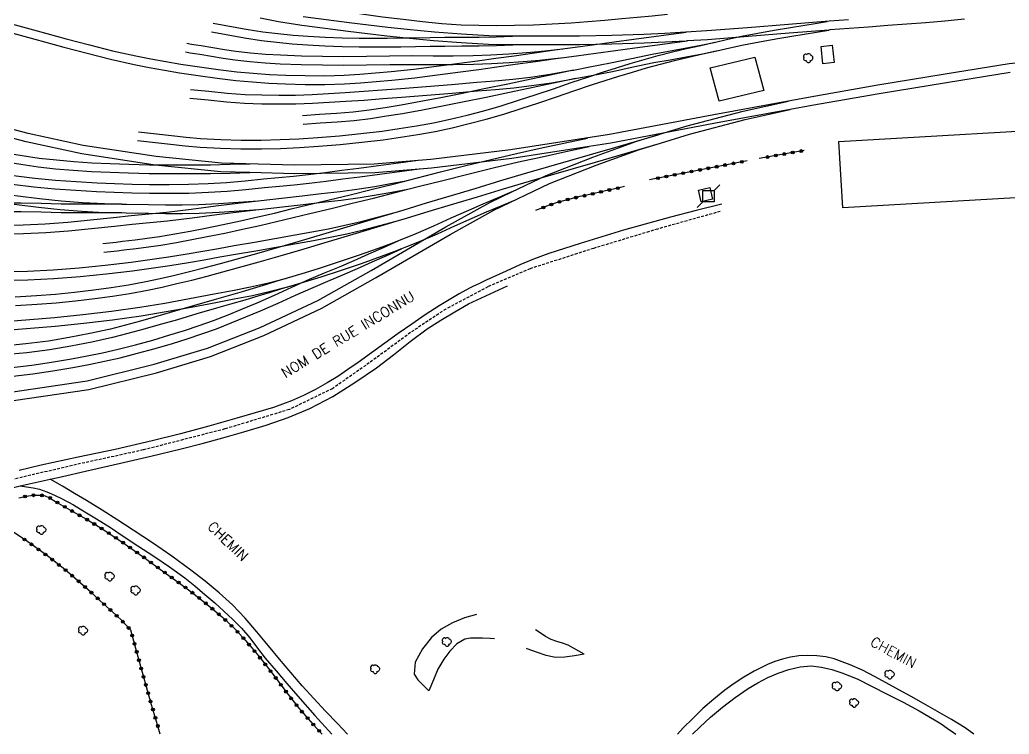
# Model space of a CAD drawing. Header units: millimetres. Extents: x 137000 to 138000, y 128000 to 128451.
# Drawn here: x 137492.8 to 137666.3, y 128000 to 128125.3 of the extents above; entities that cross this region are included whole.
import ezdxf

# ---------------------------------------------------------------- set-up
doc = ezdxf.new("R2010")
doc.units = ezdxf.units.MM
doc.linetypes.add('DASHED', pattern=[0.75, 0.5, -0.25])
doc.layers.get('0').update_dxf_attribs({"linetype": 'CONTINUOUS'})
for name, color, linetype in [('W0001', 6, 'DASHED'), ('W0008', 7, 'CONTINUOUS'), ('W0071', 7, 'CONTINUOUS'), ('W0104', 1, 'CONTINUOUS'), ('W0211', 2, 'CONTINUOUS'), ('W0214', 2, 'CONTINUOUS'), ('W0300', 7, 'CONTINUOUS'), ('W0323', 7, 'CONTINUOUS'), ('W0600', 7, 'CONTINUOUS'), ('W0700', 7, 'CONTINUOUS'), ('W0989', 7, 'CONTINUOUS')]:
    doc.layers.add(name, color=color, linetype=linetype)
doc.styles.get("Standard").update_dxf_attribs({"font": 'romans.shx', "width": 0.85})

# ---------------------------------------------------------------- blocks, each defined once
blk = doc.blocks.new('T600')
for p, q in [((0.999999, 0.999999), (1.999998, 1.999998)), ((-0.999999, 0.999999), (0.999999, 0.999999)), ((-0.999999, -0.999999), (-0.999999, 0.999999)), ((0.999999, 0.999999), (0.999999, -0.999999)), ((-0.999999, -0.999999), (-1.999998, -1.999998)), ((0.999999, -0.999999), (-0.999999, -0.999999))]:
    blk.add_line(p, q)
blk = doc.blocks.new('T300')
for p, q in [((-0.8, 0.51), (-0.86, 0.34)), ((-0.86, 0.34), (-0.86, 0.17)), ((-0.86, 0.17), (-0.74, 0.06)), ((-0.69, 0.63), (-0.8, 0.51)), ((-0.8, -0.06), (-0.74, 0.06)), ((-0.74, 0.06), (-0.69, 0.11)), ((-0.57, 0.69), (-0.69, 0.63)), ((-0.46, 0.69), (-0.57, 0.69)), ((-0.29, 0.63), (-0.46, 0.69)), ((-0.29, 0.63), (-0.17, 0.74)), ((-0.23, 0.57), (-0.29, 0.63)), ((-0.17, 0.74), (-0.06, 0.8)), ((-0.06, 0.8), (0.06, 0.8)), ((0.06, 0.8), (0.23, 0.74)), ((0.23, 0.74), (0.34, 0.63)), ((0.34, 0.63), (0.4, 0.51)), ((0.46, 0.46), (0.34, 0.46)), ((0.4, 0.51), (0.4, 0.46)), ((0.57, 0.4), (0.46, 0.46)), ((0.57, 0.4), (0.69, 0.29)), ((0.69, 0.29), (0.74, 0.17)), ((0.74, 0.06), (0.69, -0.17)), ((0.74, 0.17), (0.74, 0.06)), ((-0.8, -0.17), (-0.8, -0.06)), ((-0.8, -0.23), (-0.8, -0.17)), ((-0.74, -0.34), (-0.8, -0.23)), ((-0.69, -0.4), (-0.74, -0.34)), ((-0.51, -0.46), (-0.69, -0.4)), ((-0.4, -0.46), (-0.51, -0.46)), ((-0.4, -0.46), (-0.34, -0.46)), ((-0.34, -0.46), (-0.34, -0.4)), ((-0.34, -0.51), (-0.34, -0.46)), ((-0.29, -0.63), (-0.34, -0.51)), ((-0.17, -0.74), (-0.29, -0.63)), ((-0.06, -0.8), (-0.17, -0.74)), ((0.06, -0.8), (-0.06, -0.8)), ((0.17, -0.74), (0.06, -0.8)), ((0.23, -0.69), (0.17, -0.74)), ((0.29, -0.46), (0.23, -0.46)), ((0.29, -0.63), (0.23, -0.69)), ((0.46, -0.4), (0.29, -0.46)), ((0.34, -0.51), (0.29, -0.63)), ((0.34, -0.51), (0.34, -0.46)), ((0.57, -0.34), (0.46, -0.4)), ((0.63, -0.29), (0.57, -0.34)), ((0.69, -0.17), (0.63, -0.29))]:
    blk.add_line(p, q)
blk = doc.blocks.new('t323o')
at = {"color": 0, "linetype": 'Continuous'}
for radius in [0.25, 0.15]:
    blk.add_circle((0, 0), radius, dxfattribs=at)

msp = doc.modelspace()

# ---------------------------------------------------------------- linework, layer by layer
at = {"layer": 'W0001'}
msp.add_lwpolyline([(137615.66, 128091.67), (137604.66, 128088.58), (137593.45, 128085.19), (137582.3, 128081.62), (137574.9, 128078.46), (137567.51, 128074.56), (137561.32, 128070.42), (137554.09, 128065.11), (137547.61, 128060.59), (137540.07, 128056.94), (137528.75, 128053.52), (137514.45, 128049.84), (137502.01, 128047.13), (137487.67, 128043.74), (137475.16, 128040.27), (137464.04, 128036.61), (137454.14, 128032.56), (137445.05, 128027.51), (137437.9, 128021.51), (137432.16, 128014.29), (137428.17, 128007.96), (137424.74, 128000.14), (137424.72, 128000)], dxfattribs=at)
at = {"layer": 'W0008'}
for points in [[(137615.91, 128092.96), (137611.42, 128091.81), (137606.93, 128090.66), (137602.46, 128089.45), (137598.67, 128088.36), (137594.88, 128087.22), (137591.11, 128086.04), (137588.35, 128085.17), (137585.61, 128084.27), (137582.89, 128083.29), (137580.5, 128082.29), (137578.13, 128081.22), (137575.78, 128080.14), (137574.61, 128079.6), (137573.44, 128079.06), (137572.27, 128078.51), (137571.67, 128078.24)], [(137571.67, 128078.24), (137569.88, 128077.21), (137568.09, 128076.18), (137566.33, 128075.12), (137563.91, 128073.55), (137561.53, 128071.91), (137559.17, 128070.26), (137556.82, 128068.57), (137554.49, 128066.87), (137552.13, 128065.2), (137550.35, 128063.96), (137548.56, 128062.75), (137546.72, 128061.61), (137544.67, 128060.46), (137542.58, 128059.41), (137540.44, 128058.44), (137537.3, 128057.29), (137534.08, 128056.33), (137530.85, 128055.4), (137525.92, 128053.99), (137520.96, 128052.67), (137515.99, 128051.42), (137509.51, 128049.93), (137503.01, 128048.56), (137496.52, 128047.15), (137492.65, 128046.27)], [(137571.5, 128075.49), (137578.31, 128078.62)], [(137488.33, 128042.47), (137492.86, 128043.55), (137493.9, 128043.8), (137498.12, 128044.73), (137499.5, 128045.03), (137505.09, 128046.28), (137510.44, 128047.51), (137515.78, 128048.75), (137521.11, 128050.06), (137524.77, 128051), (137528.43, 128051.96), (137532.07, 128053.01), (137535.99, 128054.22), (137539.87, 128055.53), (137543.64, 128057.09), (137547.68, 128059.23), (137551.57, 128061.67), (137555.36, 128064.26), (137558.34, 128066.51), (137561.26, 128068.85), (137564.27, 128071.08), (137566.64, 128072.6), (137569.07, 128074.04), (137571.5, 128075.49)]]:
    msp.add_lwpolyline(points, dxfattribs=at)
at = {"layer": 'W0071'}
for points in [[(137550.28, 128000), (137548.49, 128001.87), (137546.41, 128004.06), (137544.34, 128006.27), (137542.31, 128008.51), (137540.32, 128010.83), (137538.36, 128013.18), (137536.39, 128015.51), (137534.35, 128017.95), (137532.29, 128020.36), (137530.12, 128022.66), (137527.76, 128024.8), (137525.3, 128026.82), (137522.78, 128028.78), (137519.47, 128031.21), (137516.08, 128033.54), (137512.66, 128035.8), (137509.96, 128037.56), (137507.24, 128039.28), (137504.5, 128040.96), (137502.38, 128042.23), (137500.25, 128043.48), (137498.12, 128044.73)], [(137492.86, 128043.55), (137493.98, 128043.37), (137495.11, 128043.2), (137496.22, 128042.95), (137497.55, 128042.5), (137498.85, 128041.94), (137500.12, 128041.35), (137502.2, 128040.24), (137504.22, 128039.02), (137506.23, 128037.77), (137508.67, 128036.22), (137511.1, 128034.63), (137513.51, 128033.03), (137516.29, 128031.2), (137519.05, 128029.35), (137521.73, 128027.4), (137523.51, 128025.99), (137525.26, 128024.52), (137526.97, 128023.02), (137528.58, 128021.58), (137530.17, 128020.11), (137531.68, 128018.57), (137533.11, 128016.87), (137534.47, 128015.11), (137535.85, 128013.36), (137537.73, 128011.11), (137539.65, 128008.88), (137541.58, 128006.66), (137544.55, 128003.3), (137547.54, 128000)], [(137660.13, 128000), (137658.6, 128001.09), (137656.2, 128002.57), (137653.75, 128003.98), (137651.29, 128005.37), (137649.13, 128006.6), (137646.97, 128007.81), (137644.78, 128009), (137642.71, 128010.12), (137640.62, 128011.21), (137638.47, 128012.17), (137637.06, 128012.71), (137635.62, 128013.2), (137634.16, 128013.55), (137632.59, 128013.76), (137631, 128013.82), (137629.42, 128013.73), (137628, 128013.52), (137626.58, 128013.18), (137625.2, 128012.75), (137623.97, 128012.25), (137622.76, 128011.66), (137621.58, 128011.04), (137619.82, 128010.01), (137618.11, 128008.89), (137616.45, 128007.7), (137614.5, 128006.15), (137612.62, 128004.5), (137610.82, 128002.78), (137609.16, 128001.09), (137608.17, 128000)], [(137610.8, 128000), (137612.08, 128001.26), (137613.97, 128002.98), (137616.07, 128004.77), (137618.25, 128006.46), (137620.54, 128007.99), (137622.24, 128009.01), (137624, 128009.95), (137625.81, 128010.73), (137627.7, 128011.36), (137629.66, 128011.82), (137631.62, 128011.99), (137633.41, 128011.78), (137635.2, 128011.33), (137636.96, 128010.77), (137639.67, 128009.71), (137642.3, 128008.39), (137644.91, 128007.02), (137647.73, 128005.6), (137650.53, 128004.11), (137653.26, 128002.51), (137654.38, 128001.79), (137655.48, 128001.05), (137656.57, 128000.3), (137656.98, 128000)]]:
    msp.add_lwpolyline(points, dxfattribs=at)
at = {"layer": 'W0104'}
for points in [[(137633.35, 128120.59), (137635.3, 128120.8), (137635.62, 128117.79), (137633.67, 128117.58)], [(137613.88, 128116.85), (137621.7, 128118.71), (137623.29, 128112.86), (137615.47, 128111)], [(137636.48, 128103.96), (137682.94, 128106.65), (137683.61, 128095.01), (137637.15, 128092.32)]]:
    msp.add_lwpolyline(points, close=True, dxfattribs=at)
at = {"layer": 'W0211'}
for points in [[(137572.92, 128020.99), (137572.88, 128020.98), (137570.78, 128020.39), (137568.7, 128019.54), (137566.71, 128018.39), (137565.03, 128016.97), (137563.4, 128014.98), (137562.11, 128012.66), (137561.96, 128010.51), (137562.6, 128009.51), (137563.58, 128008.56), (137564.55, 128007.61)], [(137591.77, 128014.02), (137590.84, 128014.57), (137589.91, 128015.11), (137588.95, 128015.59), (137587.97, 128015.94), (137586.97, 128016.23), (137585.99, 128016.58), (137585, 128017.14), (137584.05, 128017.77), (137583.24, 128018.29)]]:
    msp.add_lwpolyline(points, dxfattribs=at)
at = {"layer": 'W0214'}
for points in [[(137576.07, 128016.73), (137575.32, 128016.79), (137573.93, 128016.82), (137572.88, 128016.85), (137571.83, 128016.83), (137570.85, 128016.65), (137569.43, 128015.82), (137568.21, 128014.54), (137567.14, 128013.14), (137566.13, 128011.41), (137565.34, 128009.51), (137564.55, 128007.61)], [(137591.77, 128014.02), (137590.09, 128013.76), (137588.42, 128013.5), (137586.76, 128013.46), (137585.09, 128013.79), (137583.44, 128014.37), (137581.8, 128014.99), (137581.65, 128015.05)]]:
    msp.add_lwpolyline(points, dxfattribs=at)
at = {"layer": 'W0323'}
for points in [[(137630.4, 128102.36), (137622.46, 128100.94)], [(137620.37, 128100.55), (137603.25, 128097.23)], [(137598.86, 128096.03), (137596.93, 128095.59), (137595, 128095.15), (137593.08, 128094.71), (137591.05, 128094.26), (137589.03, 128093.79), (137587.04, 128093.24), (137585.76, 128092.8), (137584.49, 128092.31), (137583.23, 128091.83)], [(137492.59, 128041.43), (137493.45, 128041.62), (137494.3, 128041.8), (137495.16, 128041.9), (137495.86, 128041.93), (137496.55, 128041.91), (137497.22, 128041.8), (137498.02, 128041.47), (137498.78, 128041), (137499.54, 128040.53), (137502, 128039.12), (137504.47, 128037.7), (137506.9, 128036.23), (137510.7, 128033.73), (137514.43, 128031.11), (137518.12, 128028.44), (137520.15, 128026.98), (137522.17, 128025.5), (137524.15, 128023.97), (137526.29, 128022.24), (137528.39, 128020.45), (137530.39, 128018.57), (137531.97, 128016.89), (137533.48, 128015.14), (137534.96, 128013.37), (137537.25, 128010.45), (137539.47, 128007.46), (137541.76, 128004.54), (137544.19, 128001.77), (137545.84, 128000)], [(137517.42, 128000), (137516.94, 128001.62), (137515.89, 128005.15), (137514.87, 128008.69), (137513.99, 128011.86), (137513.13, 128015.04), (137512.27, 128018.22), (137511.77, 128018.75), (137511.28, 128019.28), (137510.78, 128019.8), (137509.69, 128020.85), (137508.58, 128021.88), (137507.46, 128022.89), (137505.24, 128024.92), (137502.99, 128026.92), (137500.7, 128028.86), (137497.48, 128031.37), (137494.17, 128033.76), (137490.78, 128036.04), (137488.87, 128037.24), (137486.95, 128038.41), (137485.02, 128039.57)]]:
    msp.add_lwpolyline(points, dxfattribs=at)
at = {"layer": 'W0600'}
msp.add_lwpolyline([(137612.33, 128093.35), (137611.84, 128095.38), (137613.82, 128095.85), (137614.31, 128093.83), (137612.33, 128093.35)], close=True, dxfattribs=at)
at = {"layer": 'W0700'}
for points in [[(137537.87, 128129.38), (137541.6, 128128.52), (137545.34, 128127.66), (137549.1, 128126.9), (137552.73, 128126.32), (137556.38, 128125.82), (137560.04, 128125.38), (137563.42, 128124.99), (137566.79, 128124.65), (137570.18, 128124.41), (137573.31, 128124.31), (137576.45, 128124.3), (137579.58, 128124.34), (137582.88, 128124.42), (137586.18, 128124.57), (137589.48, 128124.76), (137592.44, 128124.97), (137595.41, 128125.22), (137598.37, 128125.48), (137601.06, 128125.73), (137603.74, 128125.99), (137606.43, 128126.26)], [(137490.71, 128124.76), (137495.81, 128123.34), (137500.91, 128121.96), (137504.99, 128120.89), (137509.07, 128119.85), (137513.15, 128118.93), (137515.77, 128118.41), (137518.41, 128117.94), (137521.06, 128117.5), (137524.32, 128117), (137527.58, 128116.54), (137530.84, 128116.17), (137533.7, 128115.91), (137536.57, 128115.71), (137539.44, 128115.58), (137542.87, 128115.48), (137546.29, 128115.47), (137549.7, 128115.56), (137552.42, 128115.72), (137555.16, 128115.95), (137557.91, 128116.21), (137561.9, 128116.63), (137565.89, 128117.13), (137569.89, 128117.65), (137573.08, 128118.08), (137576.28, 128118.53), (137579.48, 128118.98), (137583.05, 128119.48), (137586.62, 128119.98), (137590.2, 128120.48), (137593.63, 128120.96), (137597.06, 128121.43), (137600.49, 128121.89), (137603.55, 128122.29), (137606.62, 128122.69), (137609.68, 128123.08)], [(137522.75, 128113.07), (137525.96, 128112.75), (137529.15, 128112.43), (137532.31, 128112.2), (137535.25, 128112.09), (137538.21, 128112.05), (137541.17, 128112.08), (137544.05, 128112.18), (137546.95, 128112.34), (137549.86, 128112.52), (137553.11, 128112.74), (137556.35, 128112.99), (137559.61, 128113.24), (137564.06, 128113.58), (137568.51, 128113.94), (137572.95, 128114.33), (137576.11, 128114.6), (137579.26, 128114.89), (137582.37, 128115.24), (137585.84, 128115.76), (137589.31, 128116.36), (137589.93, 128116.47), (137592.79, 128117), (137596.42, 128117.73), (137600.06, 128118.51), (137603.74, 128119.26), (137606.59, 128119.78), (137609.42, 128120.28), (137612.23, 128120.81), (137614.6, 128121.32), (137616.98, 128121.86), (137619.4, 128122.38), (137622.26, 128122.93), (137625.12, 128123.44), (137627.98, 128123.93), (137630.13, 128124.29), (137632.28, 128124.64), (137634.43, 128124.99)], [(137580.63, 128122.4), (137579.2, 128122.34), (137577.78, 128122.28), (137576.35, 128122.23), (137573.34, 128122.18), (137570.33, 128122.17), (137567.32, 128122.15), (137564.76, 128122.11), (137562.19, 128122.07), (137559.63, 128122.03), (137557.2, 128122.01), (137554.77, 128122), (137552.34, 128122.01), (137549.35, 128122.07), (137546.36, 128122.16), (137543.38, 128122.32), (137540.71, 128122.53), (137538.05, 128122.79), (137535.39, 128123.11), (137532.48, 128123.56), (137529.59, 128124.09), (137526.69, 128124.61)], [(137658.5, 128125.38), (137656.77, 128125.19), (137655.03, 128125.02), (137651.69, 128124.74), (137648.36, 128124.51), (137645.04, 128124.27), (137641.66, 128124.01), (137638.27, 128123.76), (137634.88, 128123.49), (137634.68, 128123.48), (137627.73, 128122.91), (137620.56, 128122.32), (137613.39, 128121.79), (137609.88, 128121.57), (137609.7, 128121.55), (137606.01, 128121.33), (137602.3, 128121.15), (137596.65, 128120.98), (137591.01, 128120.89), (137585.37, 128120.87), (137581.93, 128120.86), (137578.48, 128120.88), (137575.01, 128120.96), (137570.18, 128121.22), (137565.37, 128121.61), (137560.58, 128122.06), (137557.18, 128122.41), (137553.79, 128122.79), (137550.39, 128123.2), (137546.33, 128123.72), (137542.25, 128124.29), (137538.17, 128124.94), (137534.94, 128125.55)], [(137638.15, 128125.28), (137634.76, 128125.02), (137627.6, 128124.43), (137620.44, 128123.84), (137613.28, 128123.32), (137609.6, 128123.08), (137605.92, 128122.86), (137602.24, 128122.68), (137596.62, 128122.51), (137590.99, 128122.42), (137585.36, 128122.4), (137581.93, 128122.39), (137580.63, 128122.4), (137578.5, 128122.41), (137575.07, 128122.49), (137570.29, 128122.75), (137565.51, 128123.13), (137560.73, 128123.58), (137557.35, 128123.93), (137553.96, 128124.31), (137550.58, 128124.72), (137546.53, 128125.24), (137542.47, 128125.8)], [(137490.3, 128123.29), (137495.4, 128121.86), (137500.52, 128120.49), (137504.61, 128119.41), (137508.71, 128118.37), (137512.83, 128117.43), (137515.48, 128116.91), (137518.15, 128116.43), (137520.82, 128115.99), (137524.1, 128115.48), (137527.39, 128115.02), (137530.68, 128114.64), (137533.58, 128114.38), (137536.48, 128114.19), (137539.39, 128114.05), (137542.84, 128113.95), (137546.3, 128113.94), (137549.76, 128114.04), (137552.53, 128114.2), (137555.3, 128114.43), (137558.06, 128114.68), (137562.08, 128115.12), (137566.08, 128115.61), (137570.09, 128116.13), (137573.29, 128116.57), (137576.49, 128117.02), (137579.7, 128117.47), (137583.27, 128117.97), (137586.84, 128118.47), (137588.21, 128118.66), (137590.41, 128118.97), (137593.83, 128119.44), (137597.26, 128119.91), (137600.69, 128120.37), (137603.75, 128120.77), (137606.81, 128121.17), (137609.88, 128121.57)], [(137522.6, 128111.55), (137525.81, 128111.23), (137529.02, 128110.9), (137532.23, 128110.67), (137535.22, 128110.56), (137538.21, 128110.52), (137541.2, 128110.55), (137544.12, 128110.65), (137547.04, 128110.81), (137549.96, 128110.99), (137553.22, 128111.21), (137556.47, 128111.46), (137559.73, 128111.71), (137564.18, 128112.06), (137568.63, 128112.42), (137573.08, 128112.8), (137576.25, 128113.08), (137579.42, 128113.37), (137582.57, 128113.73), (137586.08, 128114.25), (137589.58, 128114.85), (137593.08, 128115.5), (137596.73, 128116.23), (137600.38, 128117.01), (137604.03, 128117.76), (137606.86, 128118.27), (137609.7, 128118.77), (137612.53, 128119.31), (137614.92, 128119.82), (137615.05, 128119.85), (137617.31, 128120.36), (137619.71, 128120.88), (137622.54, 128121.42), (137625.39, 128121.93), (137628.23, 128122.42), (137630.38, 128122.78), (137632.53, 128123.13), (137634.68, 128123.48)], [(137580.7, 128120.87), (137579.27, 128120.81), (137577.83, 128120.75), (137576.39, 128120.7), (137573.36, 128120.65), (137570.34, 128120.64), (137567.34, 128120.62), (137564.78, 128120.58), (137562.22, 128120.54), (137559.65, 128120.5), (137557.21, 128120.48), (137554.77, 128120.47), (137552.32, 128120.48), (137549.31, 128120.54), (137546.3, 128120.63), (137543.28, 128120.8), (137540.58, 128121.01), (137537.88, 128121.27), (137535.18, 128121.59), (137532.23, 128122.05), (137529.32, 128122.58), (137526.42, 128123.1)], [(137513.63, 128105.64), (137514.68, 128105.52), (137515.73, 128105.4), (137516.78, 128105.29), (137519.37, 128104.99), (137521.95, 128104.7), (137524.51, 128104.48), (137528.05, 128104.27), (137531.6, 128104.18), (137535.15, 128104.17), (137538.44, 128104.26), (137541.75, 128104.42), (137545.06, 128104.64), (137548.84, 128104.94), (137552.6, 128105.31), (137556.36, 128105.77), (137559.36, 128106.19), (137562.36, 128106.66), (137565.33, 128107.21), (137568.29, 128107.85), (137571.24, 128108.55), (137574.18, 128109.32), (137577.23, 128110.21), (137580.28, 128111.17), (137583.34, 128112.16), (137586.42, 128113.19), (137589.51, 128114.26), (137592.61, 128115.3), (137595.02, 128116.08), (137597.43, 128116.85), (137599.86, 128117.59), (137602.32, 128118.3), (137604.79, 128118.99), (137607.28, 128119.64), (137609.76, 128120.23), (137612.24, 128120.79), (137614.71, 128121.34)], [(137522.08, 128121.15), (137522.91, 128121.02), (137523.75, 128120.88), (137524.59, 128120.75), (137526.64, 128120.4), (137528.67, 128120.06), (137530.68, 128119.76), (137533.28, 128119.48), (137535.91, 128119.27), (137538.54, 128119.11), (137542.2, 128118.96), (137545.88, 128118.89), (137549.57, 128118.86), (137553.61, 128118.88), (137557.66, 128118.94), (137561.73, 128118.99), (137565.28, 128118.98), (137568.81, 128118.96), (137572.32, 128119.01), (137575.44, 128119.13), (137578.55, 128119.3), (137581.66, 128119.52), (137583.78, 128119.72), (137585.92, 128119.95), (137588.05, 128120.18)], [(137745.19, 128117.29), (137733.36, 128117.91), (137725.84, 128118.42), (137715.48, 128119.04), (137701.36, 128119.55), (137690.78, 128119.46), (137679.31, 128118.83), (137666.33, 128117.54), (137655.13, 128115.76), (137643.27, 128113.8), (137631.45, 128111.72), (137614.52, 128108.62), (137596.2, 128105.14), (137578.86, 128102.45), (137564.87, 128100.77), (137562.67, 128100.59), (137554.97, 128099.98), (137541.02, 128099.78), (137528.18, 128100.14), (137516.71, 128101.32), (137503.93, 128103.26), (137494.27, 128105.35), (137482.7, 128108.39), (137470.19, 128111.77)], [(137513.45, 128104.12), (137514.51, 128104), (137515.56, 128103.88), (137516.61, 128103.77), (137519.2, 128103.47), (137521.8, 128103.18), (137524.4, 128102.95), (137527.98, 128102.75), (137531.58, 128102.65), (137535.17, 128102.64), (137538.5, 128102.73), (137541.84, 128102.9), (137545.17, 128103.12), (137548.97, 128103.42), (137552.77, 128103.79), (137556.55, 128104.25), (137559.59, 128104.68), (137562.62, 128105.16), (137565.63, 128105.71), (137568.63, 128106.35), (137571.62, 128107.07), (137574.58, 128107.85), (137577.68, 128108.75), (137580.75, 128109.71), (137583.82, 128110.71), (137586.91, 128111.74), (137590, 128112.81), (137593.09, 128113.85), (137595.49, 128114.63), (137597.89, 128115.39), (137600.29, 128116.12), (137602.73, 128116.83), (137605.19, 128117.51), (137607.65, 128118.15), (137610.11, 128118.74), (137612.58, 128119.3), (137615.05, 128119.85)], [(137521.83, 128119.64), (137522.67, 128119.51), (137523.51, 128119.37), (137524.34, 128119.24), (137526.39, 128118.89), (137528.44, 128118.54), (137530.49, 128118.25), (137533.14, 128117.96), (137535.8, 128117.75), (137538.46, 128117.58), (137542.16, 128117.43), (137545.86, 128117.36), (137549.57, 128117.33), (137553.62, 128117.35), (137557.68, 128117.41), (137561.73, 128117.46), (137565.28, 128117.45), (137568.82, 128117.43), (137572.36, 128117.48), (137575.51, 128117.6), (137578.65, 128117.77), (137581.79, 128118), (137583.93, 128118.2), (137586.07, 128118.43), (137588.21, 128118.66)], [(137666.53, 128116.02), (137655.37, 128114.25), (137643.53, 128112.29), (137631.73, 128110.22), (137627.94, 128109.52), (137614.8, 128107.12), (137596.46, 128103.63), (137592.68, 128103.04), (137579.07, 128100.93), (137565.02, 128099.24), (137555.04, 128098.45), (137541.01, 128098.25), (137533.16, 128098.47), (137528.08, 128098.61), (137516.52, 128099.8), (137503.65, 128101.76), (137493.92, 128103.86), (137482.31, 128106.91), (137469.79, 128110.3)], [(137589.93, 128116.47), (137587.45, 128115.94), (137584.98, 128115.41), (137582.5, 128114.88), (137578.38, 128114.01), (137574.26, 128113.14), (137570.13, 128112.31), (137566.65, 128111.61), (137563.16, 128110.93), (137559.67, 128110.31), (137556.88, 128109.86), (137554.08, 128109.45), (137551.28, 128109.1), (137548.33, 128108.84), (137545.36, 128108.64), (137542.4, 128108.45)], [(137590.25, 128114.98), (137587.78, 128114.44), (137585.3, 128113.91), (137582.82, 128113.38), (137578.7, 128112.51), (137574.57, 128111.65), (137570.43, 128110.81), (137566.94, 128110.11), (137563.44, 128109.42), (137559.92, 128108.8), (137557.11, 128108.35), (137554.29, 128107.93), (137551.44, 128107.58), (137548.44, 128107.31), (137545.48, 128107.12), (137542.5, 128106.93)], [(137367.03, 128082.99), (137392.57, 128076.03), (137415.71, 128069.77), (137433.48, 128064.91), (137448.66, 128061.31), (137459.48, 128059.4), (137468.4, 128058.8), (137476.86, 128058.9), (137491.54, 128060.04), (137504.63, 128061.97), (137516.38, 128064.86), (137525.72, 128067.71), (137534.97, 128071.34), (137545.07, 128076.04), (137554.43, 128081.34), (137567.52, 128088.98), (137575.22, 128093.23), (137579.08, 128095.08), (137585.11, 128097.96), (137593.33, 128101.2), (137601.01, 128103.99), (137609.85, 128106.67), (137619.68, 128109.28), (137627.61, 128111.02)], [(137366.63, 128081.51), (137392.17, 128074.55), (137415.31, 128068.3), (137433.1, 128063.42), (137448.35, 128059.81), (137459.3, 128057.88), (137468.36, 128057.27), (137476.93, 128057.37), (137491.71, 128058.52), (137504.92, 128060.46), (137516.78, 128063.39), (137526.23, 128066.26), (137535.58, 128069.94), (137545.77, 128074.68), (137555.19, 128080.01), (137568.27, 128087.65), (137575.92, 128091.87), (137585.72, 128096.56), (137593.87, 128099.77), (137601.49, 128102.53), (137605.2, 128103.66), (137610.27, 128105.2), (137620.05, 128107.79), (137627.94, 128109.52)], [(137472.34, 128106.04), (137475.98, 128105.12), (137479.6, 128104.2), (137483.23, 128103.36), (137486.54, 128102.65), (137489.86, 128102), (137493.18, 128101.45), (137496.19, 128101.03), (137499.22, 128100.69), (137502.25, 128100.41), (137505.45, 128100.2), (137508.66, 128100.06), (137511.89, 128099.95), (137515.51, 128099.87), (137519.14, 128099.83), (137522.76, 128099.83), (137526.21, 128099.86), (137529.67, 128099.93), (137533.13, 128100)], [(137471.97, 128104.56), (137475.6, 128103.64), (137479.24, 128102.72), (137482.89, 128101.86), (137486.23, 128101.15), (137489.58, 128100.5), (137492.95, 128099.93), (137496, 128099.51), (137499.06, 128099.16), (137502.13, 128098.88), (137505.36, 128098.67), (137508.61, 128098.53), (137511.85, 128098.43), (137515.49, 128098.34), (137519.13, 128098.3), (137522.77, 128098.3), (137526.23, 128098.33), (137529.7, 128098.4), (137533.16, 128098.47)], [(137491.95, 128076.68), (137495.7, 128076.92), (137499.06, 128077.19), (137502.41, 128077.51), (137505.75, 128077.91), (137508.8, 128078.33), (137511.84, 128078.81), (137514.87, 128079.37), (137517.43, 128079.9), (137520, 128080.49), (137522.57, 128081.12), (137525.29, 128081.81), (137528, 128082.55), (137530.72, 128083.29), (137534.37, 128084.31), (137538.01, 128085.34), (137541.64, 128086.4), (137546.51, 128087.84), (137551.38, 128089.32), (137556.24, 128090.79), (137560.19, 128091.98), (137564.14, 128093.16), (137568.09, 128094.35), (137572.64, 128095.72), (137577.18, 128097.09), (137581.74, 128098.44), (137585.61, 128099.56), (137589.47, 128100.66), (137593.32, 128101.77), (137597.14, 128102.88), (137600.95, 128104.01), (137604.77, 128105.13)], [(137492.03, 128075.15), (137495.81, 128075.39), (137499.19, 128075.66), (137502.58, 128075.99), (137505.95, 128076.39), (137509.03, 128076.82), (137512.1, 128077.3), (137515.16, 128077.86), (137517.76, 128078.41), (137520.35, 128079.01), (137522.94, 128079.63), (137525.67, 128080.33), (137528.4, 128081.07), (137531.13, 128081.82), (137534.78, 128082.84), (137538.43, 128083.87), (137542.07, 128084.93), (137546.95, 128086.37), (137551.82, 128087.85), (137556.68, 128089.32), (137558.79, 128089.96), (137560.63, 128090.51), (137564.58, 128091.7), (137568.53, 128092.88), (137573.08, 128094.25), (137577.62, 128095.62), (137582.17, 128096.98), (137586.03, 128098.09), (137589.89, 128099.19), (137593.75, 128100.3), (137597.57, 128101.42), (137601.39, 128102.54), (137605.2, 128103.66)], [(137507.36, 128086.05), (137508.52, 128086.18), (137509.68, 128086.31), (137510.83, 128086.44), (137513, 128086.7), (137515.15, 128086.97), (137517.29, 128087.28), (137519.98, 128087.73), (137522.68, 128088.23), (137525.38, 128088.75), (137528.44, 128089.38), (137531.5, 128090.04), (137534.55, 128090.72), (137537.48, 128091.39), (137540.4, 128092.1), (137543.33, 128092.8), (137547.04, 128093.69), (137550.75, 128094.59), (137554.45, 128095.5), (137558.5, 128096.52), (137562.54, 128097.56), (137566.6, 128098.59), (137571.03, 128099.7), (137575.46, 128100.79), (137579.92, 128101.85), (137584.07, 128102.77), (137588.22, 128103.66), (137592.36, 128104.54)], [(137507.52, 128084.53), (137508.69, 128084.66), (137509.85, 128084.79), (137511.01, 128084.92), (137513.18, 128085.18), (137515.36, 128085.46), (137517.52, 128085.76), (137520.25, 128086.22), (137522.96, 128086.72), (137525.68, 128087.25), (137528.75, 128087.88), (137531.83, 128088.54), (137534.89, 128089.22), (137537.83, 128089.9), (137540.76, 128090.61), (137543.68, 128091.31), (137547.4, 128092.21), (137551.11, 128093.1), (137554.82, 128094.02), (137558.87, 128095.04), (137560.85, 128095.55), (137562.92, 128096.08), (137566.97, 128097.1), (137571.4, 128098.21), (137575.83, 128099.3), (137580.26, 128100.35), (137584.4, 128101.27), (137588.54, 128102.16), (137592.68, 128103.04)], [(137458.65, 128100.38), (137462.48, 128099.48), (137466.3, 128098.58), (137470.11, 128097.77), (137473.93, 128097.09), (137477.79, 128096.49), (137481.66, 128095.91), (137485.27, 128095.36), (137488.87, 128094.85), (137492.47, 128094.38), (137496.25, 128093.93), (137500.02, 128093.54), (137503.78, 128093.23), (137507.63, 128093.04), (137510.71, 128092.95), (137511.5, 128092.93), (137515.39, 128092.87), (137518.34, 128092.85), (137521.29, 128092.85), (137524.22, 128092.91), (137527.67, 128093.07), (137531.16, 128093.3), (137534.62, 128093.53)], [(137562.67, 128100.59), (137559.19, 128100.13), (137555.71, 128099.67), (137552.23, 128099.22), (137549.29, 128098.83), (137546.34, 128098.45), (137543.39, 128098.09), (137540.78, 128097.81), (137538.17, 128097.55), (137535.56, 128097.3), (137532.31, 128096.99), (137529.06, 128096.71), (137525.8, 128096.5), (137522.38, 128096.37), (137518.96, 128096.33), (137515.53, 128096.34), (137512.47, 128096.4), (137509.41, 128096.51), (137506.35, 128096.65), (137502.7, 128096.86), (137499.05, 128097.12), (137495.41, 128097.46), (137491.66, 128097.94)], [(137458.3, 128098.89), (137462.13, 128097.99), (137465.96, 128097.09), (137469.81, 128096.27), (137473.67, 128095.58), (137477.55, 128094.97), (137481.43, 128094.39), (137485.05, 128093.85), (137488.66, 128093.33), (137492.28, 128092.86), (137496.08, 128092.41), (137499.88, 128092.01), (137503.68, 128091.71), (137507.57, 128091.51), (137511.47, 128091.4), (137515.37, 128091.34), (137518.34, 128091.32), (137521.31, 128091.32), (137524.27, 128091.38), (137527.76, 128091.54), (137531.24, 128091.77), (137534.73, 128092.01)], [(137562.87, 128099.07), (137559.39, 128098.61), (137555.91, 128098.15), (137552.43, 128097.7), (137549.48, 128097.31), (137546.53, 128096.93), (137543.56, 128096.57), (137540.94, 128096.29), (137538.32, 128096.03), (137535.7, 128095.78), (137532.45, 128095.47), (137529.18, 128095.18), (137525.88, 128094.97), (137522.42, 128094.84), (137518.96, 128094.8), (137515.51, 128094.81), (137512.43, 128094.87), (137509.35, 128094.98), (137506.27, 128095.13), (137502.6, 128095.33), (137498.92, 128095.59), (137495.24, 128095.94), (137491.45, 128096.42)], [(137489.53, 128089.24), (137493.39, 128089.32), (137497.23, 128089.5), (137501.21, 128089.8), (137505.21, 128090.21), (137509.24, 128090.63), (137512.34, 128090.93), (137515.43, 128091.24), (137518.52, 128091.57), (137522.84, 128092.08), (137527.17, 128092.63), (137531.52, 128093.17), (137535.11, 128093.59), (137538.7, 128094), (137542.29, 128094.41), (137545.64, 128094.79), (137548.98, 128095.18), (137552.29, 128095.63), (137555.04, 128096.07), (137557.82, 128096.56), (137560.58, 128097.05)], [(137489.55, 128087.71), (137493.44, 128087.79), (137497.33, 128087.97), (137501.35, 128088.28), (137505.37, 128088.69), (137509.39, 128089.11), (137512.49, 128089.41), (137515.59, 128089.72), (137518.69, 128090.05), (137523.03, 128090.56), (137527.36, 128091.12), (137531.7, 128091.65), (137534.73, 128092.01), (137535.29, 128092.07), (137538.88, 128092.48), (137542.47, 128092.89), (137545.82, 128093.27), (137549.17, 128093.66), (137552.51, 128094.11), (137555.3, 128094.56), (137558.07, 128095.05), (137560.85, 128095.55)], [(137579.08, 128095.08), (137576.55, 128094.01), (137574.01, 128092.94), (137571.48, 128091.85), (137568.42, 128090.48), (137565.36, 128089.09), (137562.28, 128087.76), (137560.08, 128086.87), (137557.86, 128086.01), (137555.63, 128085.18), (137552.16, 128083.94), (137548.66, 128082.76), (137545.14, 128081.63), (137542.25, 128080.74), (137539.67, 128079.98), (137539.34, 128079.88), (137536.41, 128079.1), (137533.26, 128078.39), (137530.09, 128077.76), (137526.91, 128077.16), (137522.56, 128076.33), (137518.2, 128075.55), (137513.83, 128074.84), (137508.85, 128074.14), (137503.86, 128073.54), (137498.86, 128073.02), (137494.55, 128072.64), (137490.24, 128072.32)], [(137579.68, 128093.67), (137577.14, 128092.6), (137574.61, 128091.53), (137572.09, 128090.45), (137569.05, 128089.09), (137565.98, 128087.69), (137562.87, 128086.34), (137560.64, 128085.45), (137559.75, 128085.1), (137558.4, 128084.58), (137556.16, 128083.74), (137552.66, 128082.49), (137549.14, 128081.3), (137545.6, 128080.17), (137542.69, 128079.27), (137539.75, 128078.41), (137536.78, 128077.62), (137533.58, 128076.89), (137530.38, 128076.26), (137527.19, 128075.66), (137522.84, 128074.83), (137518.46, 128074.04), (137514.06, 128073.33), (137509.05, 128072.62), (137504.03, 128072.02), (137499, 128071.5), (137494.68, 128071.12), (137490.34, 128070.79)], [(137510.71, 128092.95), (137508.33, 128092.94), (137505.95, 128092.93), (137503.58, 128092.93), (137500.06, 128092.97), (137496.55, 128093.05), (137493.03, 128093.11), (137490.07, 128093.12)], [(137510.71, 128091.42), (137508.34, 128091.41), (137505.96, 128091.4), (137503.57, 128091.4), (137500.04, 128091.44), (137496.52, 128091.52), (137493.01, 128091.58), (137490.07, 128091.59)], [(137489.58, 128081.13), (137494.13, 128081.22), (137498.66, 128081.43), (137503.22, 128081.77), (137507.78, 128082.23), (137512.34, 128082.77), (137515.6, 128083.22), (137518.86, 128083.72), (137522.12, 128084.24), (137524.87, 128084.71), (137527.62, 128085.19), (137530.38, 128085.68), (137533.95, 128086.3), (137537.52, 128086.92), (137541.08, 128087.56), (137544.02, 128088.09), (137546.94, 128088.64), (137549.83, 128089.24), (137552.67, 128089.92), (137555.54, 128090.68), (137558.39, 128091.43)], [(137489.6, 128079.6), (137494.18, 128079.69), (137498.75, 128079.9), (137503.35, 128080.24), (137507.95, 128080.71), (137512.53, 128081.26), (137515.82, 128081.71), (137519.09, 128082.21), (137522.37, 128082.74), (137525.13, 128083.2), (137527.89, 128083.69), (137530.64, 128084.17), (137534.21, 128084.79), (137537.78, 128085.41), (137541.35, 128086.05), (137544.3, 128086.59), (137547.24, 128087.13), (137550.17, 128087.74), (137553.05, 128088.44), (137555.92, 128089.2), (137558.79, 128089.96)], [(137491.4, 128064.31), (137494.88, 128064.73), (137498.36, 128065.24), (137501.83, 128065.83), (137504.58, 128066.34), (137507.32, 128066.9), (137510.04, 128067.51), (137513.08, 128068.27), (137516.1, 128069.11), (137519.12, 128070.01), (137521.68, 128070.8), (137524.23, 128071.64), (137526.75, 128072.54), (137529.31, 128073.53), (137531.86, 128074.58), (137534.42, 128075.67), (137537.47, 128077.01), (137540.52, 128078.4), (137543.61, 128079.77), (137546.23, 128080.88), (137548.85, 128081.98), (137551.44, 128083.08), (137554, 128084.21), (137556.56, 128085.35), (137559.13, 128086.5)], [(137491.56, 128062.79), (137495.08, 128063.21), (137498.6, 128063.73), (137502.09, 128064.32), (137504.87, 128064.84), (137507.64, 128065.4), (137510.39, 128066.02), (137513.46, 128066.79), (137516.52, 128067.64), (137519.56, 128068.54), (137522.15, 128069.35), (137524.73, 128070.2), (137527.28, 128071.1), (137529.88, 128072.11), (137532.46, 128073.17), (137535.02, 128074.26), (137538.09, 128075.61), (137541.15, 128077), (137544.22, 128078.36), (137546.83, 128079.47), (137549.44, 128080.57), (137552.05, 128081.68), (137554.62, 128082.81), (137557.19, 128083.96), (137559.75, 128085.1)], [(137539.67, 128079.98), (137537.88, 128079.42), (137536.09, 128078.86), (137534.3, 128078.31), (137531.82, 128077.59), (137529.34, 128076.89), (137526.86, 128076.19), (137523.43, 128075.18), (137520.01, 128074.16), (137516.58, 128073.17), (137513.95, 128072.43), (137511.33, 128071.72), (137508.69, 128071.05), (137505.08, 128070.25), (137501.46, 128069.54), (137497.82, 128068.94), (137493.85, 128068.43), (137489.87, 128068.03)], [(137540.12, 128078.52), (137538.54, 128078.03), (137536.54, 128077.4), (137534.73, 128076.85), (137532.24, 128076.12), (137529.76, 128075.42), (137527.29, 128074.72), (137523.87, 128073.71), (137520.44, 128072.69), (137517, 128071.7), (137514.36, 128070.96), (137511.72, 128070.24), (137509.04, 128069.56), (137505.4, 128068.75), (137501.73, 128068.04), (137498.04, 128067.43), (137494.03, 128066.9), (137490, 128066.51)]]:
    msp.add_lwpolyline(points, dxfattribs=at)

# ---------------------------------------------------------------- block references
at = {"layer": 'W0300', "rotation": 359.9999899820874}
for p in [(137631.12, 128118.54), (137496.59, 128035.8), (137508.58, 128027.64), (137513.15, 128025.19), (137503.92, 128018.15), (137567.73, 128016.18), (137555.15, 128011.39), (137645.4, 128010.45), (137636.16, 128008.38), (137639.17, 128005.48)]:
    msp.add_blockref('T300', p, dxfattribs=at)
at = {"layer": 'W0323'}
for p, rotation in [((137626.89, 128101.74), 190.1314140098525), ((137628.37, 128102), 190.1314140098525), ((137629.84, 128102.26), 190.1314140098525), ((137617.98, 128100.09), 190.9909061884976), ((137619.45, 128100.37), 190.9909061884976), ((137623.94, 128101.21), 190.1314140098525), ((137625.41, 128101.47), 190.1314140098525), ((137609.14, 128098.37), 190.9909061884976), ((137610.61, 128098.66), 190.9909061884976), ((137612.09, 128098.94), 190.9909061884976), ((137613.56, 128099.23), 190.9909061884976), ((137615.03, 128099.51), 190.9909061884976), ((137616.5, 128099.8), 190.9909061884976), ((137604.72, 128097.51), 190.9909061884976), ((137606.2, 128097.8), 190.9909061884976), ((137607.67, 128098.08), 190.9909061884976), ((137593.29, 128094.76), 193.0511515084731), ((137594.75, 128095.1), 193.0511515084731), ((137596.21, 128095.43), 192.7772755255059), ((137597.68, 128095.76), 192.7836916902618), ((137587.46, 128093.36), 195.5270749295402), ((137588.9, 128093.76), 195.5270749295402), ((137590.36, 128094.1), 192.8373135512493), ((137591.83, 128094.43), 192.5827218567794), ((137584.63, 128092.37), 200.8676204058255), ((137586.03, 128092.89), 199.1581390478448), ((137493.71, 128041.67), 11.81104896314155), ((137495.19, 128041.9), 2.148617449815051), ((137496.69, 128041.88), 350.9396981976965), ((137498.11, 128041.42), 328.2873216849424), ((137499.38, 128040.63), 328.2327242171672), ((137500.68, 128039.88), 330.0801321371523), ((137501.98, 128039.13), 330.0801321371523), ((137503.28, 128038.38), 330.0976032110689), ((137504.58, 128037.63), 328.9394134161589), ((137505.86, 128036.86), 328.9394134161589), ((137507.14, 128036.07), 326.6800505889983), ((137493.61, 128034.13), 146.0568608887647), ((137508.4, 128035.25), 326.6800505889983), ((137509.65, 128034.43), 326.6800505889983), ((137494.84, 128033.28), 144.2046755736855), ((137496.06, 128032.4), 144.2046755736855), ((137510.9, 128033.6), 324.8482843665631), ((137512.12, 128032.73), 324.8482843665631), ((137497.27, 128031.52), 144.2046755736855), ((137498.46, 128030.61), 142.0597241474167), ((137513.35, 128031.87), 324.8482843665631), ((137514.58, 128031), 324.1011669162414), ((137499.64, 128029.68), 142.0597241474167), ((137500.82, 128028.76), 139.8039372233116), ((137515.79, 128030.12), 324.1011669162414), ((137517.01, 128029.24), 324.1011669162414), ((137501.97, 128027.79), 139.8039372233116), ((137518.22, 128028.36), 324.2334809096921), ((137519.44, 128027.49), 324.2334809096921), ((137503.11, 128026.82), 138.2462941799761), ((137504.23, 128025.82), 138.2462941799761), ((137520.65, 128026.61), 323.8076938550556), ((137521.86, 128025.72), 323.8076938550556), ((137505.35, 128024.82), 137.5726037874427), ((137506.46, 128023.81), 137.5726037874427), ((137523.06, 128024.81), 322.4244234063949), ((137524.24, 128023.9), 321.0444364775395), ((137507.56, 128022.79), 137.8664168801891), ((137508.67, 128021.79), 137.5198176435909), ((137525.41, 128022.95), 321.0444364775395), ((137526.57, 128022), 319.5047291578198), ((137509.78, 128020.77), 135.8039104715106), ((137527.71, 128021.03), 319.5047291578198), ((137528.83, 128020.03), 316.7106939608136), ((137510.85, 128019.72), 133.82629945133), ((137511.88, 128018.63), 132.986524505022), ((137529.92, 128019), 316.7106939608136), ((137512.51, 128017.32), 105.1680732877651), ((137530.98, 128017.94), 313.2067952053663), ((137532, 128016.84), 310.8406756756485), ((137512.9, 128015.87), 105.1680732877651), ((137532.99, 128015.71), 310.8406756756485), ((137513.3, 128014.42), 105.1680732883205), ((137533.96, 128014.57), 309.9071930310136), ((137534.92, 128013.42), 309.9071930310136), ((137513.69, 128012.97), 105.1680732883205), ((137514.08, 128011.53), 105.5147885466278), ((137535.85, 128012.24), 308.0982919243335), ((137514.48, 128010.08), 105.5147885466278), ((137536.77, 128011.06), 308.0982919243335), ((137537.68, 128009.86), 306.5985894820928), ((137514.89, 128008.64), 106.1439458939644), ((137538.58, 128008.66), 306.5985894820928), ((137515.3, 128007.2), 106.1439458939644), ((137539.47, 128007.46), 308.1294854872761), ((137540.4, 128006.28), 308.1294854872761), ((137515.72, 128005.75), 106.1439458939644), ((137541.32, 128005.1), 308.1294854872761), ((137516.14, 128004.32), 106.5220290752908), ((137516.57, 128002.88), 106.5220290752908), ((137542.28, 128003.94), 311.3263055401741), ((137543.27, 128002.82), 311.3263055401741), ((137517, 128001.44), 106.4193626955704), ((137544.27, 128001.69), 312.8683322761628), ((137545.29, 128000.59), 312.8683322761628)]:
    msp.add_blockref('t323o', p, dxfattribs=dict(at, rotation=rotation))
at = {"layer": 'W0600', "rotation": 359.9999899820874}
msp.add_blockref('T600', (137613.61, 128094.35), dxfattribs=at)

# ---------------------------------------------------------------- texts
at = {"layer": 'W0989'}
for s, rotation, p in [('NOM DE RUE INCONNU', 31.2678, (137539.35, 128062.39)), ('CHEMIN', 316.152, (137525.57, 128036.22)), ('CHEMIN', 331.5654, (137641.81, 128015.66))]:
    msp.add_text(s, height=1.75, rotation=rotation, dxfattribs=at).set_placement(p)

doc.saveas('drawing.dxf')
